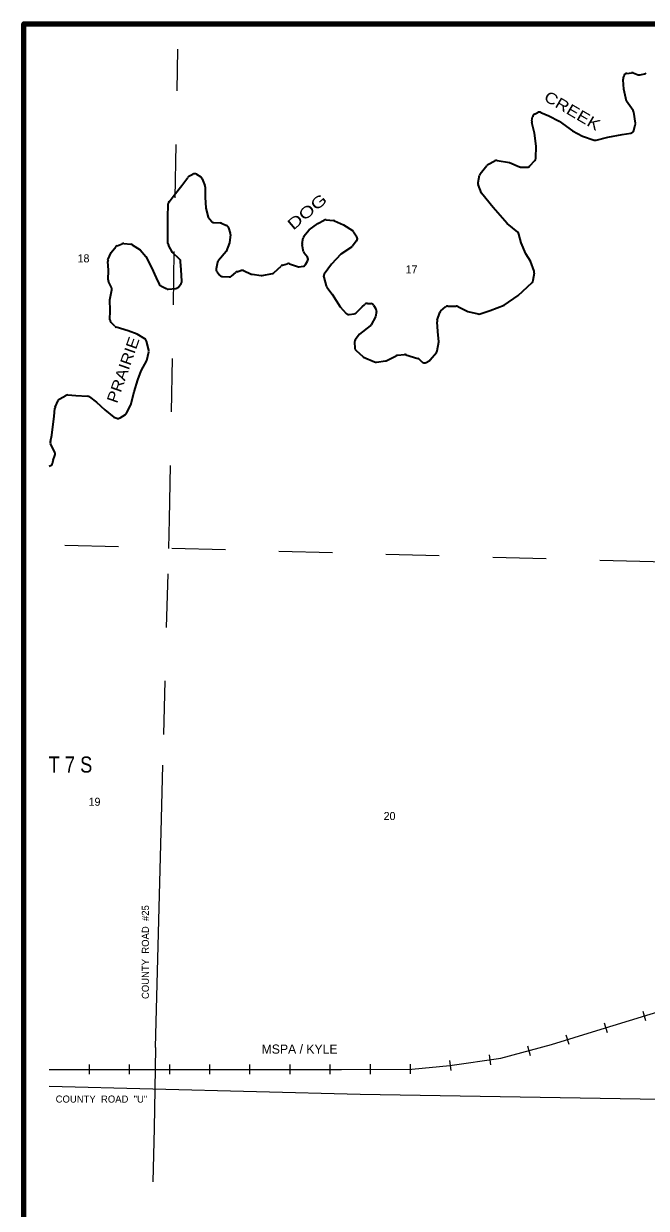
# Model space of a CAD drawing. Extents: x 207.45 to 211.98, y 2710.66 to 2714.6.
# Drawn here: x 207.447 to 208.611, y 2712.389 to 2714.603 of the extents above; entities that cross this region are included whole.
import ezdxf
from ezdxf.enums import TextEntityAlignment as Align

# ---------------------------------------------------------------- set-up
doc = ezdxf.new("R2010")
doc.units = 0
doc.header["$LTSCALE"] = 0.006
doc.linetypes.add('MEDIUM_DASHED', pattern=[4.5, 3, -1.5])
for name, color, linetype, lineweight in [('14', 7, 'Continuous', 25), ('15', 7, 'MEDIUM_DASHED', 13), ('17', 7, 'Continuous', 13), ('25', 7, 'Continuous', 35), ('48', 7, 'Continuous', 106)]:
    doc.layers.add(name, color=color, linetype=linetype, lineweight=lineweight)
for name, color, linetype in [('29', 7, 'Continuous'), ('45', 7, 'Continuous'), ('46', 7, 'Continuous'), ('49', 7, 'Continuous')]:
    doc.layers.add(name, color=color, linetype=linetype)

msp = doc.modelspace()

# ---------------------------------------------------------------- linework, layer by layer
at = {"layer": '14'}
for q in [(207.704356, 2713.117235), (207.691856, 2712.612311)]:
    msp.add_line((207.693182, 2712.689962), q, dxfattribs=at)
msp.add_lwpolyline([(207.494129, 2712.617424), (208.075568, 2712.602652), (208.710985, 2712.592424), (209.669318, 2712.568561), (209.694508, 2712.568182)], dxfattribs=at)
at = {"layer": '15'}
msp.add_line((207.691856, 2712.612311), (207.69053, 2712.539015), dxfattribs=at)
for points in [[(207.717992, 2713.622538), (207.719508, 2713.677462), (207.735038, 2714.555682)], [(209.714773, 2713.570265), (208.623485, 2713.597159), (207.494129, 2713.628977)], [(207.704356, 2713.117235), (207.708523, 2713.275), (207.717992, 2713.622538)], [(207.69053, 2712.539015), (207.667992, 2711.585985), (207.652462, 2710.767803)]]:
    msp.add_lwpolyline(points, dxfattribs=at)
at = {"layer": '17'}
for p, q in [((208.603788, 2712.757765), (208.609091, 2712.740152)), ((208.532008, 2712.735795), (208.537311, 2712.718182)), ((208.460227, 2712.713636), (208.46572, 2712.696023)), ((208.316667, 2712.675947), (208.319318, 2712.657765)), ((208.388447, 2712.692992), (208.393371, 2712.675189)), ((207.569129, 2712.658144), (207.569129, 2712.639773)), ((207.644129, 2712.658144), (207.644129, 2712.639773)), ((207.719129, 2712.658144), (207.719129, 2712.639773)), ((207.794129, 2712.658144), (207.794129, 2712.639773)), ((207.869129, 2712.658144), (207.869129, 2712.639773)), ((207.944129, 2712.658144), (207.944129, 2712.639773)), ((208.019129, 2712.658144), (208.019129, 2712.639773)), ((208.094129, 2712.658523), (208.094129, 2712.640152)), ((208.169129, 2712.658902), (208.169129, 2712.64053)), ((208.242424, 2712.665341), (208.245076, 2712.647159))]:
    msp.add_line(p, q, dxfattribs=at)
msp.add_lwpolyline([(207.494129, 2712.648864), (207.698485, 2712.648864), (208.04053, 2712.648864), (208.172159, 2712.649621), (208.243561, 2712.656061), (208.338447, 2712.669697), (208.433144, 2712.695455), (208.518182, 2712.72197), (208.678977, 2712.770833), (208.930303, 2712.851326), (209.277083, 2712.957197), (209.676894, 2713.080871), (210.164394, 2713.232197), (210.536932, 2713.350379), (211.021023, 2713.5), (211.282008, 2713.580871)], dxfattribs=at)
msp.add_lwpolyline([(207.494129, 2712.648864), (207.698485, 2712.648864), (208.04053, 2712.648864), (208.172159, 2712.649621), (208.243561, 2712.656061), (208.338447, 2712.669697), (208.433144, 2712.695455), (208.518182, 2712.72197), (208.678977, 2712.770833), (208.930303, 2712.851326), (209.277083, 2712.957197), (209.676894, 2713.080871), (210.164394, 2713.232197), (210.536932, 2713.350379), (211.021023, 2713.5), (211.282008, 2713.580871)], dxfattribs=at)
at = {"layer": '25'}
for p, q in [((208.574432, 2714.510227), (208.583144, 2714.511364)), ((208.585985, 2714.510985), (208.595644, 2714.507765)), ((208.599053, 2714.507576), (208.607008, 2714.50928)), ((208.396591, 2714.421212), (208.398106, 2714.429167)), ((208.401705, 2714.433902), (208.407955, 2714.436932)), ((208.590152, 2714.416856), (208.587121, 2714.437689)), ((208.587121, 2714.403598), (208.589962, 2714.414205)), ((208.3, 2714.322538), (208.3125, 2714.338068)), ((208.314583, 2714.339773), (208.327462, 2714.346591)), ((208.376515, 2714.335038), (208.388258, 2714.335038)), ((208.393182, 2714.337121), (208.402273, 2714.347538)), ((207.755682, 2714.317803), (207.762879, 2714.32197)), ((207.769697, 2714.32178), (207.77803, 2714.316667)), ((207.780682, 2714.313258), (207.785417, 2714.300379)), ((208.296023, 2714.30625), (208.298674, 2714.319697)), ((207.802462, 2714.23125), (207.814205, 2714.230682)), ((207.816477, 2714.230114), (207.826136, 2714.225947)), ((208.012121, 2714.236364), (208.026136, 2714.235038)), ((207.829924, 2714.22178), (207.832955, 2714.211553)), ((207.967235, 2714.192235), (207.969318, 2714.202841)), ((208.063447, 2714.214205), (208.069508, 2714.204924)), ((207.621402, 2714.188068), (207.630871, 2714.191856)), ((207.634091, 2714.192235), (207.64697, 2714.190909)), ((207.970076, 2714.176894), (207.967235, 2714.189583)), ((208.069129, 2714.197348), (208.060795, 2714.186553)), ((207.809091, 2714.157576), (207.806629, 2714.144697)), ((207.977083, 2714.166477), (207.971212, 2714.174432)), ((207.973674, 2714.152841), (207.977462, 2714.159091)), ((207.808144, 2714.139205), (207.813636, 2714.132765)), ((207.835227, 2714.131439), (207.843182, 2714.138258)), ((207.845455, 2714.139583), (207.852841, 2714.141856)), ((207.857386, 2714.141667), (207.872159, 2714.135227)), ((207.873864, 2714.134848), (207.89053, 2714.132576)), ((207.892614, 2714.132576), (207.911742, 2714.136174)), ((207.914962, 2714.137879), (207.927841, 2714.15)), ((207.930303, 2714.151515), (207.939394, 2714.154545)), ((207.94375, 2714.154545), (207.958712, 2714.149053)), ((207.961932, 2714.148674), (207.968939, 2714.149811)), ((208.399242, 2714.123485), (208.401326, 2714.137311)), ((207.611174, 2714.109848), (207.605303, 2714.121402)), ((207.702841, 2714.113447), (207.712879, 2714.107955)), ((207.735985, 2714.110985), (207.741098, 2714.117614)), ((207.818371, 2714.130492), (207.830682, 2714.129924)), ((208.007765, 2714.129356), (208.012311, 2714.113258)), ((207.716667, 2714.107008), (207.73125, 2714.108333)), ((208.089394, 2714.080303), (208.095833, 2714.079924)), ((208.100947, 2714.076894), (208.105303, 2714.070076)), ((208.226705, 2714.066477), (208.235227, 2714.073864)), ((208.239583, 2714.075379), (208.255114, 2714.075379)), ((208.054924, 2714.059848), (208.064583, 2714.060795)), ((208.219886, 2714.048864), (208.224811, 2714.063447)), ((207.616856, 2714.037689), (207.610038, 2714.044697)), ((207.680492, 2713.992992), (207.676326, 2714.010038)), ((208.065341, 2714.007955), (208.065909, 2713.99697)), ((208.068182, 2713.992235), (208.080492, 2713.98125)), ((208.082197, 2713.980114), (208.102462, 2713.971212)), ((208.125568, 2713.973485), (208.142992, 2713.982576)), ((208.145265, 2713.983333), (208.158712, 2713.984659)), ((208.161364, 2713.98447), (208.183333, 2713.977652)), ((208.206629, 2713.974811), (208.218182, 2713.988447)), ((208.106061, 2713.970644), (208.123295, 2713.972727)), ((208.185795, 2713.976136), (208.191288, 2713.971023)), ((208.199053, 2713.970076), (208.204735, 2713.973295)), ((207.505871, 2713.886553), (207.511364, 2713.898864)), ((207.514205, 2713.901894), (207.525758, 2713.908523)), ((207.626894, 2713.866288), (207.636932, 2713.872727)), ((207.501136, 2713.783523), (207.501136, 2713.785227)), ((207.501705, 2713.787689), (207.505114, 2713.796402)), ((207.494129, 2713.776326), (207.49678, 2713.777273))]:
    msp.add_line(p, q, dxfattribs=at)
for points in [[(208.585985, 2714.44053), (208.573485, 2714.457955), (208.568561, 2714.480871), (208.567614, 2714.497917), (208.568561, 2714.504735)], [(208.413447, 2714.437121), (208.428409, 2714.430682), (208.447917, 2714.420644), (208.472538, 2714.402841), (208.491098, 2714.392614), (208.513068, 2714.385606)], [(208.403977, 2714.351705), (208.404735, 2714.373864), (208.401326, 2714.398485), (208.396591, 2714.418371)], [(208.516667, 2714.385417), (208.538636, 2714.390909), (208.56572, 2714.396023), (208.581818, 2714.398674)], [(208.331629, 2714.347159), (208.354924, 2714.343371), (208.373864, 2714.335417)], [(207.718561, 2714.270455), (207.72822, 2714.282386), (207.742614, 2714.300947), (207.753598, 2714.315909)], [(207.785795, 2714.298106), (207.785795, 2714.278977), (207.7875, 2714.258523), (207.791667, 2714.241667), (207.797538, 2714.233902)], [(208.370265, 2714.213258), (208.350758, 2714.229735), (208.324432, 2714.25947), (208.302462, 2714.286553), (208.296212, 2714.302652)], [(207.716288, 2714.192424), (207.716288, 2714.215341), (207.716288, 2714.239962), (207.717045, 2714.266477)], [(207.970644, 2714.205682), (207.980492, 2714.217992), (207.996591, 2714.229924), (208.008523, 2714.235795)], [(208.02803, 2714.23447), (208.044886, 2714.227273), (208.061553, 2714.216288)], [(207.833144, 2714.209091), (207.831629, 2714.193371), (207.825568, 2714.177273), (207.810795, 2714.160795)], [(208.400947, 2714.14072), (208.393939, 2714.15947), (208.385417, 2714.172917), (208.376894, 2714.193371), (208.372348, 2714.210038)], [(207.604356, 2714.161932), (207.610417, 2714.175568), (207.61875, 2714.185985)], [(207.649811, 2714.189962), (207.664583, 2714.180682), (207.674811, 2714.167992), (207.685795, 2714.147538), (207.694318, 2714.12803), (207.700189, 2714.116288)], [(207.738068, 2714.162879), (207.724811, 2714.175568), (207.717235, 2714.189205)], [(208.05928, 2714.185227), (208.039773, 2714.172159), (208.02197, 2714.153598), (208.008712, 2714.135038)], [(207.604545, 2714.124621), (207.605303, 2714.142424), (207.603788, 2714.158523)], [(207.742424, 2714.122159), (207.740909, 2714.143371), (207.740152, 2714.158523)], [(208.3, 2714.060795), (208.318561, 2714.067045), (208.344697, 2714.077083), (208.371023, 2714.094886), (208.397348, 2714.119697)], [(207.607955, 2714.049621), (207.608712, 2714.067045), (207.607955, 2714.087311), (207.611742, 2714.105492)], [(208.013447, 2714.110985), (208.023674, 2714.097538), (208.038068, 2714.073864), (208.049432, 2714.061742)], [(208.068561, 2714.062689), (208.079735, 2714.073864), (208.08428, 2714.078409)], [(208.258144, 2714.074811), (208.276894, 2714.065341), (208.296402, 2714.060606)], [(208.10625, 2714.065341), (208.104167, 2714.055114), (208.096402, 2714.040341)], [(208.219697, 2713.991667), (208.222727, 2714.008523), (208.221023, 2714.02803), (208.219508, 2714.046023)], [(207.673295, 2714.014205), (207.658712, 2714.022917), (207.641856, 2714.028788), (207.619508, 2714.035985)], [(208.094508, 2714.038258), (208.074621, 2714.022917), (208.066667, 2714.012121)], [(207.639205, 2713.875379), (207.64678, 2713.89072), (207.653598, 2713.915341), (207.660417, 2713.937311), (207.666288, 2713.954356), (207.677273, 2713.973864), (207.680492, 2713.990152)], [(207.529356, 2713.90928), (207.544318, 2713.908523), (207.566098, 2713.907008)], [(207.569697, 2713.905682), (207.582576, 2713.895833), (207.598485, 2713.881439), (207.61553, 2713.867803), (207.620833, 2713.86572)], [(207.496591, 2713.822538), (207.499432, 2713.833902), (207.501136, 2713.85), (207.503788, 2713.86875), (207.505303, 2713.884659)], [(207.504924, 2713.801894), (207.500379, 2713.810985), (207.49697, 2713.818182)]]:
    msp.add_lwpolyline(points, dxfattribs=at)
for centre, start, end in [((208.583869, 2714.504691), 71.55211, 96.34493), ((208.605642, 2714.515771), 282.10358, 318.38791), ((208.575171, 2714.503724), 96.34493, 171.87594), ((208.597674, 2714.514062), 251.55211, 282.10359), ((208.404683, 2714.427952), 116.57898, 168.69675), ((208.410892, 2714.431058), 66.78879, 116.57899), ((208.580531, 2714.43669), 8.12523, 35.25273), ((208.403062, 2714.419845), 168.69676, 193.48783), ((208.5807, 2714.405207), 279.46798, 345.265), ((208.583504, 2714.415868), 345.26501, 8.12523), ((208.515094, 2714.391855), 252.17096, 284.04444), ((208.317695, 2714.333879), 117.77291, 141.02604), ((208.330606, 2714.340679), 80.53202, 117.77292), ((208.376422, 2714.341586), 247.43998, 270), ((208.388202, 2714.341586), 270, 318.59362), ((208.397357, 2714.351969), 318.59362, 358.02627), ((207.758967, 2714.31203), 119.7599, 143.63228), ((207.766167, 2714.316146), 57.97897, 119.75988), ((207.774435, 2714.310975), 20.21356, 57.97897), ((208.305179, 2714.31841), 141.02604, 168.69678), ((207.779173, 2714.298108), 0, 20.21356), ((208.302485, 2714.304932), 168.69677, 200.84286), ((207.723749, 2714.266339), 140.92319, 178.31634), ((207.8028, 2714.237939), 216.85319, 266.98537), ((207.813896, 2714.224079), 66.35783, 86.98536), ((207.823514, 2714.219868), 16.3801, 66.35782), ((208.01145, 2714.229849), 84.28596, 116.579), ((208.025467, 2714.228446), 66.78879, 84.28595), ((207.826513, 2714.209665), 354.29287, 16.38009), ((207.975747, 2714.201554), 140.92319, 169.38664), ((208.057898, 2714.210693), 32.88935, 56.29385), ((208.063914, 2714.201389), 322.14189, 32.88934), ((208.365996, 2714.20823), 15.24628, 49.95258), ((207.623891, 2714.181915), 111.81343, 141.8597), ((207.633421, 2714.185729), 83.98736, 111.81343), ((207.646343, 2714.184368), 57.70863, 83.98736), ((207.722971, 2714.192515), 180, 209.03982), ((207.973765, 2714.190979), 169.38665, 192.52144), ((208.055604, 2714.190698), 303.70615, 322.14189), ((207.610445, 2714.159183), 156.05043, 185.43705), ((207.733566, 2714.15815), 2.72465, 46.6192), ((207.815684, 2714.156371), 137.87973, 169.22211), ((207.976557, 2714.178408), 192.52145, 216.29004), ((207.971771, 2714.162527), 329.0516, 36.29004), ((207.813234, 2714.143505), 169.2221, 220.21917), ((207.84746, 2714.133236), 107.11253, 130.6133), ((207.854827, 2714.135504), 66.7888, 107.11252), ((207.874778, 2714.141374), 246.7888, 262.23018), ((207.910502, 2714.142767), 280.89199, 313.38081), ((207.932386, 2714.145207), 108.44539, 133.38081), ((207.941509, 2714.14825), 70.00571, 108.4454), ((207.960946, 2714.155286), 250.00571, 278.13498), ((207.968037, 2714.156299), 278.13497, 329.0516), ((208.01408, 2714.131135), 144.26264, 196.25084), ((208.394694, 2714.138336), 351.9279, 20.54459), ((207.611226, 2714.124419), 177.51195, 206.55113), ((207.706116, 2714.119296), 206.55111, 240.62736), ((207.73581, 2714.121643), 322.44822, 4.08315), ((207.818647, 2714.137104), 220.21917, 267.27204), ((207.830922, 2714.136519), 267.27204, 310.61331), ((207.891444, 2714.1391), 262.23017, 280.89199), ((208.018763, 2714.115072), 196.25085, 217.19072), ((208.392725, 2714.124455), 313.22747, 351.92789), ((207.605193, 2714.106832), 348.23867, 26.55112), ((207.716114, 2714.113669), 240.62736, 274.97275), ((207.730652, 2714.114934), 274.97275, 322.44821), ((208.088983, 2714.073781), 86.18363, 135.01742), ((208.095356, 2714.073356), 32.71939, 86.18361), ((208.099726, 2714.066553), 348.69677, 32.71938), ((208.239624, 2714.068821), 90, 130.61851), ((208.255088, 2714.068821), 63.42101, 90), ((207.614661, 2714.049328), 177.61551, 224.82833), ((208.054251, 2714.06636), 223.24692, 276.344), ((208.063895, 2714.067432), 276.34401, 315.01742), ((208.226105, 2714.046687), 161.57548, 184.96674), ((208.231021, 2714.061442), 130.6185, 161.57548), ((208.297863, 2714.067082), 256.49636, 288.44541), ((207.621624, 2714.042323), 224.82832, 252.17096), ((208.090557, 2714.043451), 307.25161, 332.25581), ((207.669863, 2714.008522), 13.48783, 59.02088), ((208.071989, 2714.008234), 143.76277, 183.01098), ((207.673964, 2713.991424), 349.22211, 13.48783), ((208.072566, 2713.997255), 183.01098, 228.34916), ((208.084975, 2713.986219), 228.34915, 246.02459), ((208.145972, 2713.976663), 96.01264, 117.56709), ((208.159454, 2713.978083), 72.74867, 96.01264), ((208.213176, 2713.992766), 319.87163, 349.70127), ((208.105218, 2713.977216), 246.02459, 277.1293), ((208.122532, 2713.979382), 277.12929, 297.5671), ((208.181297, 2713.9713), 47.4722, 72.74868), ((208.195853, 2713.975939), 227.47222, 298.31532), ((208.201604, 2713.979037), 298.31533, 319.87163), ((207.517334, 2713.896176), 119.06939, 156.05045), ((207.528986, 2713.902653), 87.13586, 119.06939), ((207.56563, 2713.900355), 52.57784, 85.91191), ((207.511889, 2713.883918), 156.05043, 174.29285), ((207.633268, 2713.878351), 302.92113, 333.44887), ((207.623266, 2713.871876), 248.18657, 302.92114), ((207.503073, 2713.821008), 165.97196, 204.43084), ((207.494535, 2713.783511), 289.66483, 0), ((207.507792, 2713.785193), 158.21059, 180), ((207.498986, 2713.798881), 338.21059, 26.55112)]:
    msp.add_arc(centre, 0.006629, start, end, dxfattribs=at)
at = {"layer": '48'}
msp.add_lwpolyline([(207.44678, 2710.720455), (207.44678, 2714.60303), (211.329356, 2714.60303), (211.329356, 2710.720455)], close=True, dxfattribs=at)

# ---------------------------------------------------------------- texts
at = {"layer": '17'}
msp.add_text('MSPA / KYLE', height=0.01705, dxfattribs=at).set_placement((207.9625, 2712.678409), align=Align.CENTER)
at = {"layer": '29'}
for s, rotation, width, p in [('CREEK', 329.703, 1.2, (208.467094, 2714.431538)), ('DOG', 40.231, 1.35, (207.983329, 2714.243755)), ('PRAIRIE', 70.552, 1.15, (207.642447, 2713.952782))]:
    msp.add_text(s, height=0.02083, rotation=rotation, dxfattribs=dict(at, width=width)).set_placement(p, align=Align.CENTER)
at = {"layer": '45'}
for s, p in [('18', (207.558617, 2714.157008)), ('17', (208.171686, 2714.136364)), ('19', (207.579167, 2713.141667)), ('20', (208.130682, 2713.114962))]:
    msp.add_text(s, height=0.01496, dxfattribs=at).set_placement(p, align=Align.CENTER)
at = {"layer": '46', "width": 0.85}
msp.add_text('T 7 S', height=0.03011, dxfattribs=at).set_placement((207.534186, 2713.203598), align=Align.CENTER)
at = {"layer": '49'}
msp.add_text('COUNTY  ROAD  #25', height=0.01326, rotation=90, dxfattribs=at).set_placement((207.680871, 2712.868182), align=Align.CENTER)
msp.add_text('COUNTY  ROAD  "U"', height=0.01326, dxfattribs=at).set_placement((207.59214, 2712.586932), align=Align.CENTER)

doc.saveas('drawing.dxf')
